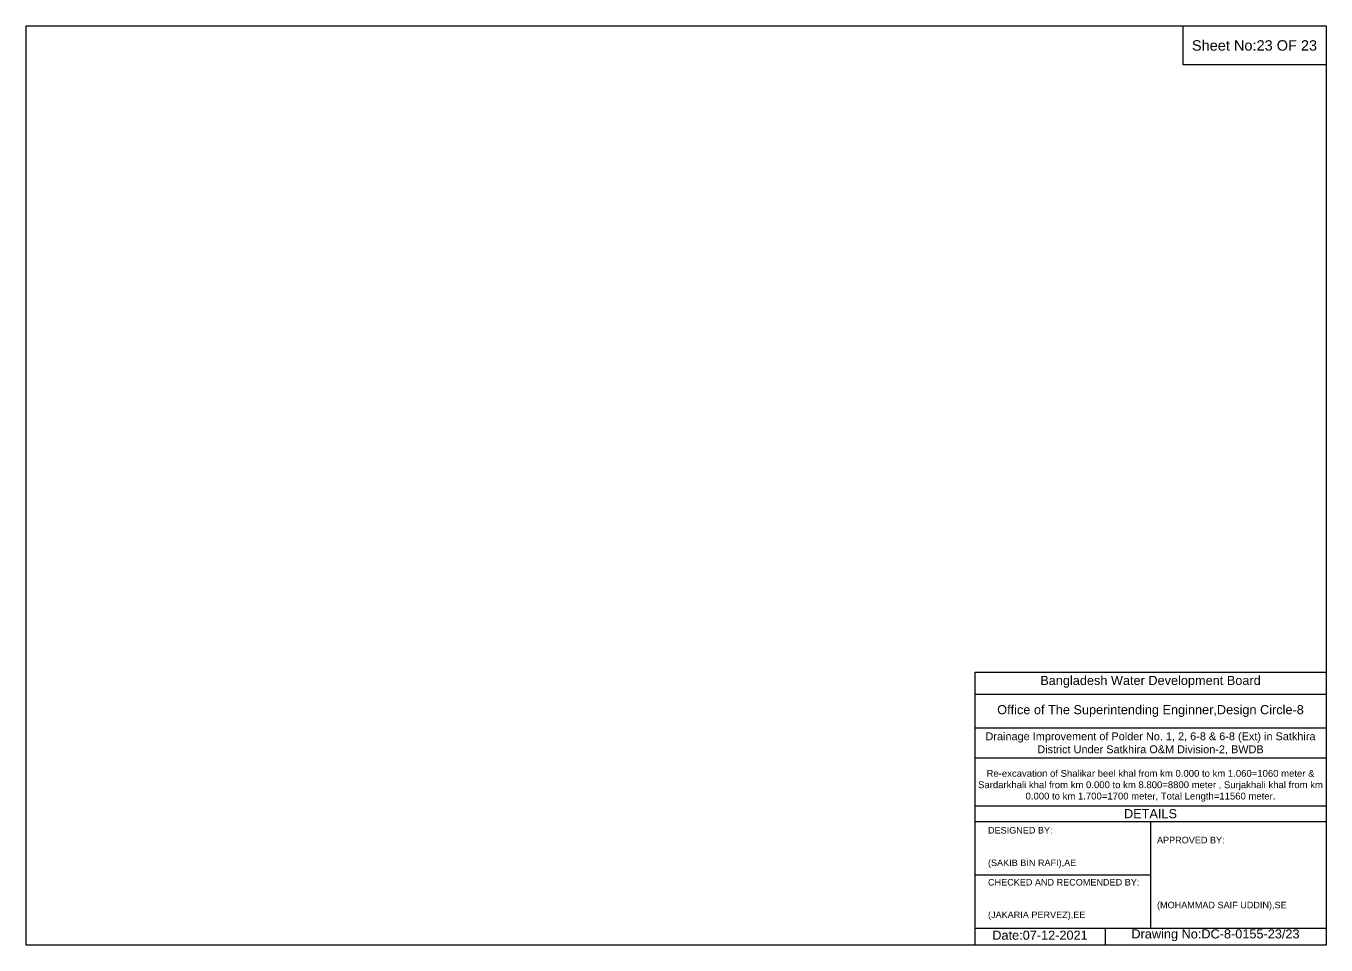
# Model space of a CAD drawing. Header units: inches. Extents: x 93000 to 506000, y -4242 to 37.
# Drawn here: x 320000 to 326000, y -4242 to 0 of the extents above; entities that cross this region are included whole.
import ezdxf

# ---------------------------------------------------------------- set-up
doc = ezdxf.new("R2010")
doc.units = ezdxf.units.IN
doc.header["$LTSCALE"] = 7
doc.header["$MEASUREMENT"] = 0
doc.styles.get("Standard").update_dxf_attribs({"font": 'arial.ttf'})

msp = doc.modelspace()

# ---------------------------------------------------------------- linework, layer by layer
for points in [[(320000, 0), (326000, 0), (326000, -4242), (320000, -4242)], [(325340, 0), (326000, 0), (326000, -180), (325340, -180)]]:
    msp.add_lwpolyline(points, close=True)
for points in [[(324380, -4242), (324380, -2982), (326000, -2982)], [(324380, -3084), (326000, -3084)], [(324380, -3240), (326000, -3240)], [(324380, -3378), (326000, -3378)], [(324380, -3600), (326000, -3600)], [(324380, -3672), (326000, -3672)], [(325190, -3672), (325190, -4164)], [(324380, -3918), (325190, -3918)], [(324380, -4164), (326000, -4164)], [(324980, -4164), (324980, -4242)]]:
    msp.add_lwpolyline(points)

# ---------------------------------------------------------------- texts
at = {"attachment_point": 5}
for s, insert, char_height in [('Sheet No:23 OF 23', (325670, -90), 48), ('Bangladesh Water Development Board', (325190, -3027), 42), ('Office of The Superintending Enginner,Design Circle-8', (325190, -3162), 42)]:
    msp.add_mtext(s, dxfattribs=dict(at, insert=insert, char_height=char_height))
for s, insert, char_height, width, attachment_point in [('Drainage Improvement of Polder No. 1, 2, 6-8 & 6-8 (Ext) in Satkhira District Under Satkhira O&M Division-2, BWDB', (325190, -3312), 36, 1680, 5), ('Re-excavation of Shalikar beel khal from km 0.000 to km 1.060=1060 meter & Sardarkhali khal from km 0.000 to km 8.800=8800 meter , Surjakhali khal from km 0.000 to km 1.700=1700 meter, Total Length=11560 meter.', (325190, -3507), 31.4683, 1620, 5), ('DETAILS', (325190, -3636), 42, 1680, 5), ('DESIGNED BY:^J^J^J(SAKIB BIN RAFI),AE', (324440, -3792), 30, 840, 4), ('APPROVED BY:^J^J^J^J^J^J(MOHAMMAD SAIF UDDIN),SE', (325220, -3912), 30, 840, 4), ('CHECKED AND RECOMENDED BY:^J^J^J(JAKARIA PERVEZ),EE', (324440, -4032), 30, 840, 4), ('Date:07-12-2021', (324680, -4197), 42, 840, 5), ('Drawing No:DC-8-0155-23/23', (325490, -4197), 42, 1320, 5)]:
    msp.add_mtext(s, dxfattribs=dict(insert=insert, char_height=char_height, width=width, attachment_point=attachment_point))

doc.saveas('drawing.dxf')
